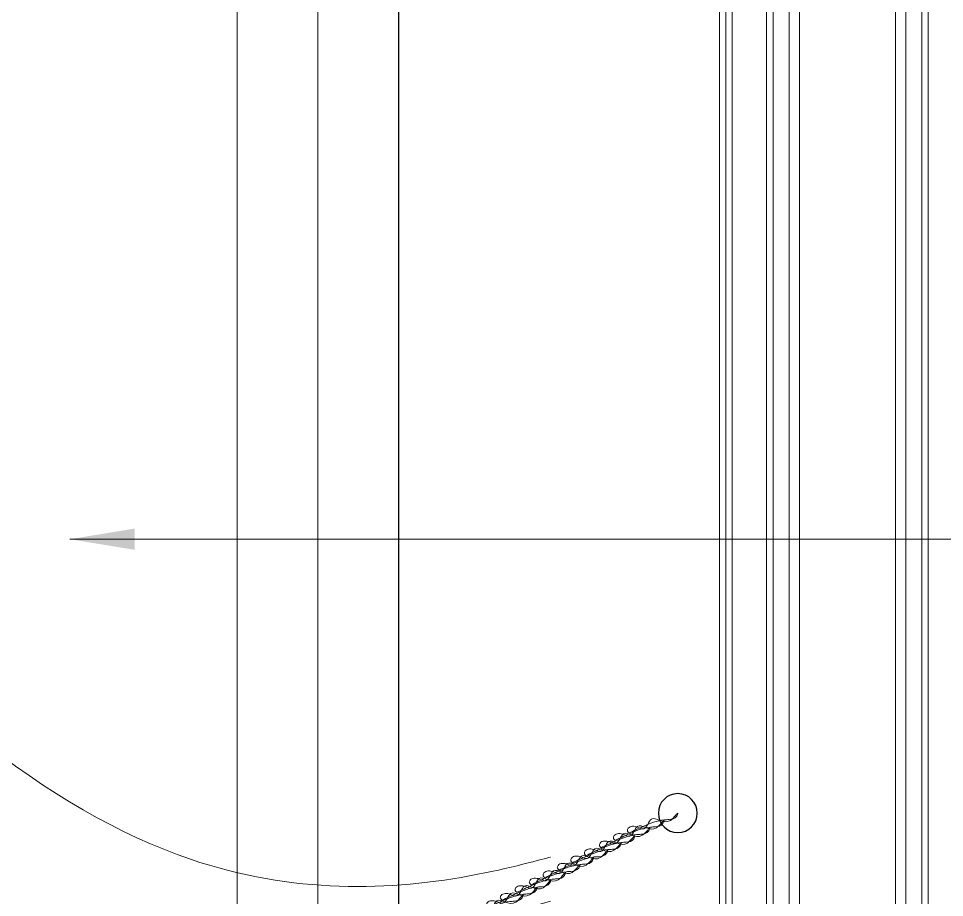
# Model space of a CAD drawing. Header units: inches. Extents: x -12478 to 399182, y -23212 to 525552.
# Drawn here: x 24490 to 25063, y 34215 to 34759 of the extents above; entities that cross this region are included whole.
import ezdxf

# ---------------------------------------------------------------- set-up
doc = ezdxf.new("R2010")
doc.units = ezdxf.units.IN
doc.header["$LTSCALE"] = 1000
doc.header["$MEASUREMENT"] = 0
doc.linetypes.add('HIDDEN2', pattern=[0.1875, 0.125, -0.0625])
for name, color, linetype in [('A-DIM', 9, 'Continuous'), ('FURNITURE', 200, 'Continuous'), ('Layer1', 1, 'Continuous'), ('WOOD 01', 34, 'Continuous')]:
    doc.layers.add(name, color=color, linetype=linetype)
for name, color, linetype, lineweight in [('A-GLAZ', 134, 'Continuous', 18), ('Fabric', 253, 'Continuous', 0), ('GRC', 41, 'Continuous', 0), ('ID-NOTES', 3, 'Continuous', 0)]:
    doc.layers.add(name, color=color, linetype=linetype, lineweight=lineweight)
doc.styles.add('ZZ-Dim All', font='romans.shx', dxfattribs={"width": 0.8})
doc.dimstyles.new('DIM 0200', dxfattribs={"dimscale": 200, "dimtxt": 1, "dimasz": 0.8, "dimexe": 0.5, "dimexo": 1, "dimgap": 0.4, "dimtad": 1, "dimdec": 0, "dimrnd": 10, "dimdsep": 46, "dimtxsty": 'ZZ-Dim All', "dimblk1": 'ARCHTICK', "dimblk2": 'ARCHTICK', "dimsah": 1, "dimcen": 1, "dimdle": 0.5, "dimclrd": 256, "dimclre": 256, "dimclrt": 256, "dimadec": 0, "dimazin": 2, "dimtfac": 1, "dimtdec": 0, "dimtix": 1, "dimtmove": 2, "dimatfit": 2, "dimfxl": 1, "dimfxlon": 1, "dimtolj": 1, "dimtzin": 0, "dimlwd": -1, "dimlwe": -1, "dimarcsym": 0})

# ---------------------------------------------------------------- blocks, each defined once
blk = doc.blocks.new('EMBRASSE 2')
at = {"layer": 'FURNITURE', "color": 40, "lineweight": 0, "ltscale": 1000}
for points in [[(5149.87, -9157.81, 0), (5158.42, -9153.85, 0), (5171.67, -9149.69, 0), (5174.54, -9149.5, 0), (5179.31, -9147.4, 0), (5180.01, -9145.71, 0), (5175.38, -9150.08, 0), (5163.66, -9149.21, 0), (5158.91, -9155.22, 0), (5155.15, -9154.24, 0), (5151.87, -9153.71, 0), (5149.27, -9154.89, 0), (5148.85, -9156.67, 0), (5149.87, -9157.81, 0)], [(5141.31, -9162.31, 0), (5149.86, -9158.36, 0), (5163.11, -9154.2, 0), (5165.98, -9154, 0), (5170.75, -9151.91, 0), (5171.45, -9150.21, 0), (5166.81, -9154.59, 0), (5155.09, -9153.72, 0), (5150.34, -9159.73, 0), (5146.59, -9158.75, 0), (5143.31, -9158.22, 0), (5140.71, -9159.4, 0), (5140.29, -9161.18, 0), (5141.31, -9162.31, 0)], [(5132.54, -9166.94, 0), (5141.09, -9162.98, 0), (5154.34, -9158.82, 0), (5157.2, -9158.63, 0), (5161.97, -9156.53, 0), (5162.68, -9154.84, 0), (5158.04, -9159.21, 0), (5146.32, -9158.34, 0), (5141.57, -9164.35, 0), (5137.82, -9163.37, 0), (5134.53, -9162.84, 0), (5131.93, -9164.02, 0), (5131.52, -9165.8, 0), (5132.54, -9166.94, 0)], [(5123.33, -9171.78, 0), (5131.88, -9167.83, 0), (5145.13, -9163.67, 0), (5148, -9163.47, 0), (5152.77, -9161.38, 0), (5153.47, -9159.68, 0), (5148.84, -9164.06, 0), (5137.12, -9163.19, 0), (5132.37, -9169.2, 0), (5128.61, -9168.22, 0), (5125.33, -9167.69, 0), (5122.73, -9168.86, 0), (5122.31, -9170.64, 0), (5123.33, -9171.78, 0)], [(5106.54, -9180.79, 0), (5115.09, -9176.84, 0), (5128.34, -9172.67, 0), (5131.21, -9172.48, 0), (5135.98, -9170.38, 0), (5136.68, -9168.69, 0), (5132.05, -9173.06, 0), (5120.33, -9172.19, 0), (5115.58, -9178.21, 0), (5111.82, -9177.22, 0), (5108.54, -9176.69, 0), (5105.94, -9177.87, 0), (5105.52, -9179.65, 0), (5106.54, -9180.79, 0)], [(5114.91, -9176.22, 0), (5123.46, -9172.27, 0), (5136.71, -9168.1, 0), (5139.57, -9167.91, 0), (5144.34, -9165.81, 0), (5145.05, -9164.12, 0), (5140.41, -9168.5, 0), (5128.69, -9167.63, 0), (5123.94, -9173.64, 0), (5120.19, -9172.66, 0), (5116.9, -9172.13, 0), (5114.3, -9173.3, 0), (5113.89, -9175.08, 0), (5114.91, -9176.22, 0)], [(5097.8, -9185.39, 0), (5106.35, -9181.44, 0), (5119.6, -9177.28, 0), (5122.47, -9177.08, 0), (5127.23, -9174.99, 0), (5127.94, -9173.29, 0), (5123.3, -9177.67, 0), (5111.58, -9176.8, 0), (5106.83, -9182.81, 0), (5103.08, -9181.83, 0), (5099.8, -9181.3, 0), (5097.2, -9182.47, 0), (5096.78, -9184.25, 0), (5097.8, -9185.39, 0)], [(5089.24, -9189.9, 0), (5097.79, -9185.95, 0), (5111.04, -9181.79, 0), (5113.91, -9181.59, 0), (5118.67, -9179.5, 0), (5119.38, -9177.8, 0), (5114.74, -9182.18, 0), (5103.02, -9181.31, 0), (5098.27, -9187.32, 0), (5094.52, -9186.34, 0), (5091.23, -9185.81, 0), (5088.64, -9186.98, 0), (5088.22, -9188.76, 0), (5089.24, -9189.9, 0)], [(5080.46, -9194.52, 0), (5089.01, -9190.57, 0), (5102.26, -9186.41, 0), (5105.13, -9186.21, 0), (5109.9, -9184.12, 0), (5110.6, -9182.42, 0), (5105.97, -9186.8, 0), (5094.25, -9185.93, 0), (5089.5, -9191.94, 0), (5085.74, -9190.96, 0), (5082.46, -9190.43, 0), (5079.86, -9191.6, 0), (5079.44, -9193.38, 0), (5080.46, -9194.52, 0)], [(5062.83, -9203.81, 0), (5071.38, -9199.86, 0), (5084.63, -9195.69, 0), (5087.5, -9195.5, 0), (5092.27, -9193.4, 0), (5092.97, -9191.71, 0), (5088.34, -9196.08, 0), (5076.62, -9195.21, 0), (5071.87, -9201.23, 0), (5068.11, -9200.24, 0), (5064.83, -9199.71, 0), (5062.23, -9200.89, 0), (5061.81, -9202.67, 0), (5062.83, -9203.81, 0)], [(5071.26, -9199.37, 0), (5079.81, -9195.42, 0), (5093.06, -9191.25, 0), (5095.93, -9191.06, 0), (5100.7, -9188.96, 0), (5101.4, -9187.27, 0), (5096.76, -9191.65, 0), (5085.04, -9190.78, 0), (5080.29, -9196.79, 0), (5076.54, -9195.81, 0), (5073.26, -9195.28, 0), (5070.66, -9196.45, 0), (5070.24, -9198.23, 0), (5071.26, -9199.37, 0)], [(5054.24, -9208.34, 0), (5062.79, -9204.38, 0), (5076.04, -9200.22, 0), (5078.91, -9200.02, 0), (5083.67, -9197.93, 0), (5084.38, -9196.23, 0), (5079.74, -9200.61, 0), (5068.02, -9199.74, 0), (5063.27, -9205.75, 0), (5059.52, -9204.77, 0), (5056.24, -9204.24, 0), (5053.64, -9205.42, 0), (5053.22, -9207.2, 0), (5054.24, -9208.34, 0)]]:
    blk.add_spline(points, degree=3, dxfattribs=at)
blk = doc.blocks.new('curtain elev1')
at = {"layer": 'A-DIM'}
blk.add_circle((322470.13, -9150, 0), 12.05, dxfattribs=at)
at = {"layer": 'Fabric', "lineweight": 0}
for points, knots in [([(323477.26, -7402.77, 0), (323411.69, -8278.92, 0), (323341.96, -8620.94, 0), (323084.81, -9075.52, 0), (322864.49, -9251.76, 0), (322695, -9247.72, 0), (322548.91, -9204.37, 0)], [407.218474, 407.218474, 407.218474, 407.218474, 756.841523, 881.937441, 1071.680382, 1265.355331, 1265.355331, 1265.355331, 1265.355331]), ([(323418.55, -7406.31, 0), (323351.06, -8168.89, 0), (323286.1, -8542.6, 0), (323012.81, -9025.72, 0), (322792.48, -9201.96, 0), (322622.81, -9197.92, 0), (322548.91, -9177.21, 0), (322548.91, -9177.21, 0), (322548.91, -9177.21, 0), (322548.91, -9177.21, 0)], [365.515274, 365.515274, 365.515274, 365.515274, 756.841523, 881.937441, 1071.680382, 1208.200709, 1265.782785, 1265.782785, 1265.786307, 1265.786307, 1265.786307, 1265.786307])]:
    blk.add_open_spline(points, degree=3, knots=knots, dxfattribs=at)
at = {"layer": 'GRC', "color": 1, "lineweight": 0, "extrusion": (0, 0, -1), "zscale": -1}
blk.add_blockref('EMBRASSE 2', (-327650.12, -4.46, 0), dxfattribs=at)
blk = doc.blocks.new('gl-05')
at = {"layer": 'A-GLAZ', "linetype": 'HIDDEN2', "ltscale": 20}
for p, q in [((186827.9, -68971.3), (186827.9, -66521.3)), ((186877.9, -68901.3), (186877.9, -66571.3))]:
    blk.add_line(p, q, dxfattribs=at)
at = {"layer": 'Layer1'}
blk.add_line((186777.9, -68971.3), (186777.9, -66471.3), dxfattribs=at)
blk = doc.blocks.new('_ARCHTICK')
at = {"color": 0, "linetype": 'ByBlock', "const_width": 0.15}
blk.add_lwpolyline([(-0.5, -0.5), (0.5, 0.5)], dxfattribs=at)

msp = doc.modelspace()

# ---------------------------------------------------------------- linework, layer by layer
at = {"layer": 'WOOD 01', "lineweight": 0, "ltscale": 500, "elevation": 0}
for points in [[(25052.53, 33277.08), (25052.53, 35111.48, 1.002257), (22885.77, 35111.48), (22885.77, 33277.08)], [(25048.53, 33277.08), (25048.53, 35111.49, 1.002261), (22889.77, 35111.49), (22889.77, 33277.08)], [(25038.53, 33277.08), (25038.53, 35111.5, 1.002271), (22899.77, 35111.5), (22899.77, 33277.08)], [(25032.22, 33277.08), (25032.22, 35111.5, 1.002278), (22906.08, 35111.5), (22906.08, 33277.08)], [(24972.84, 33277.08), (24972.84, 35111.57, 1.002344), (22965.46, 35111.57), (22965.46, 33277.08)], [(24966.53, 33277.08), (24966.53, 35111.58, 1.002352), (22971.77, 35111.58), (22971.77, 33277.08)], [(24956.53, 33277.08), (24956.53, 35111.59, 1.002364), (22981.77, 35111.59), (22981.77, 33277.08)], [(24952.53, 33277.08), (24952.53, 35111.6, 1.002369), (22985.77, 35111.6), (22985.77, 33277.08)], [(24931.3, 33277.08), (24931.3, 35111.62, 1.002395), (23007, 35111.62), (23007, 33277.08)], [(24927.3, 33277.08), (24927.3, 35111.63, 1.0024), (23011, 35111.63), (23011, 33277.08)], [(24923.3, 33277.08), (24923.3, 35111.63, 1.002405), (23015, 35111.63), (23015, 33277.08)]]:
    msp.add_lwpolyline(points, format="xyb", dxfattribs=at)

# ---------------------------------------------------------------- block references
at = {"xscale": -1}
msp.add_blockref('curtain elev1', (347367.75, 43417.53, 0), dxfattribs=at)
at = {"layer": 'Layer1', "xscale": -1}
msp.add_blockref('gl-05', (211502.98, 102043.6, 0), dxfattribs=at)

# ---------------------------------------------------------------- leaders
at = {"layer": 'ID-NOTES'}
msp.add_leader([(24521.7, 34436.96, 0), (28801.49, 34436.96, 0)], dimstyle='DIM 0200', override={"dimasz": 0.2, "dimtad": 0, "dimclrd": 8}, dxfattribs=at)

doc.saveas('drawing.dxf')
